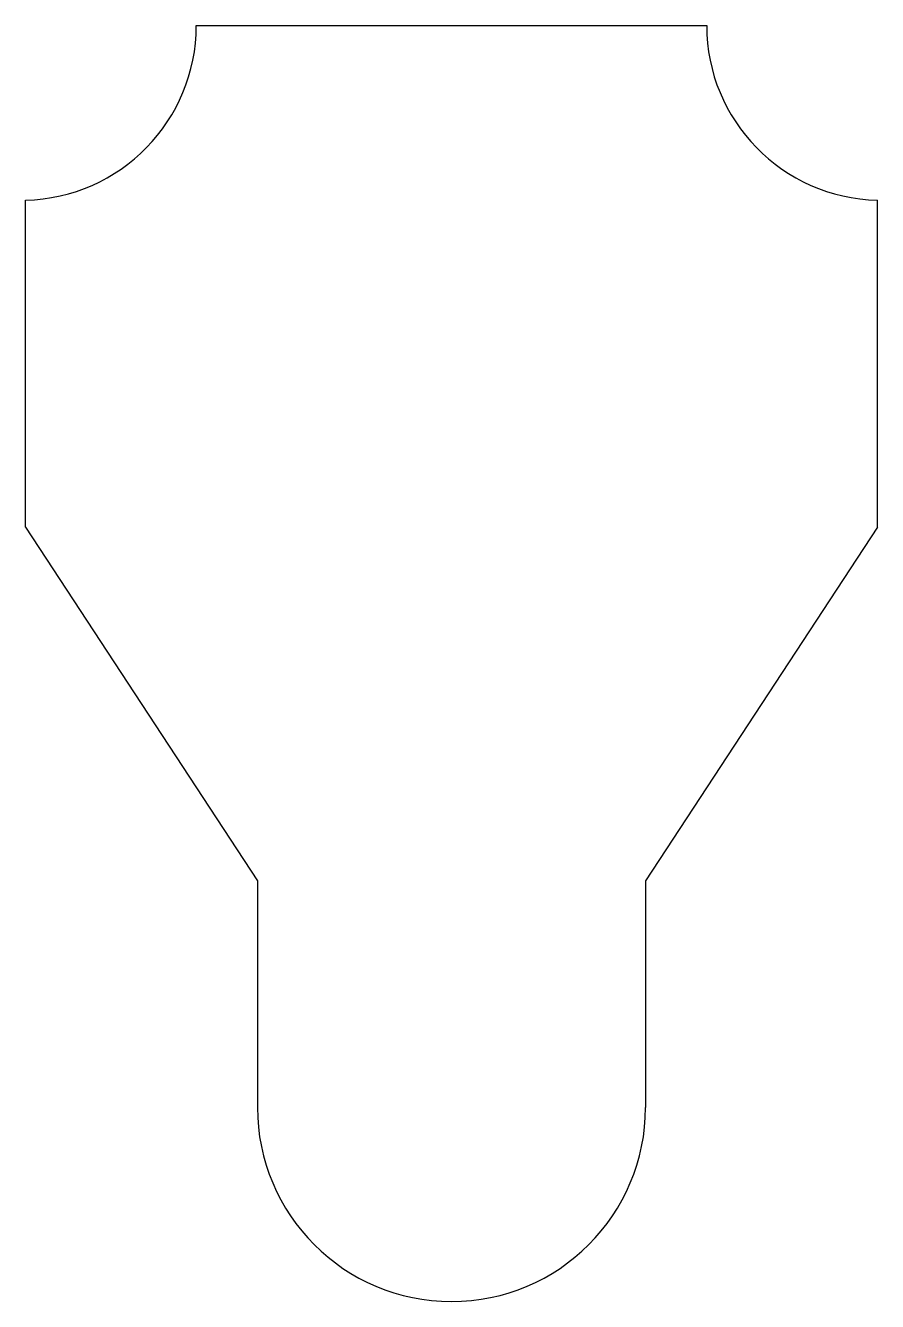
# Model space of a CAD drawing. Extents: x 7 to 227, y 4 to 332.
import ezdxf

# ---------------------------------------------------------------- set-up
doc = ezdxf.new("R2010")
doc.units = 0
doc.layers.get('0').update_dxf_attribs({"linetype": 'CONTINUOUS'})

msp = doc.modelspace()

# ---------------------------------------------------------------- linework, layer by layer
for p, q in [((51.14, 332.39), (182.63, 332.39)), ((7.14, 203.21), (7.14, 287.39)), ((226.63, 203.21), (226.63, 287.39)), ((7.14, 203.21), (66.89, 112.03)), ((226.63, 203.21), (166.89, 112.03)), ((66.89, 112.03), (66.89, 53.71)), ((166.89, 112.03), (166.89, 53.71))]:
    msp.add_line(p, q)
for centre, radius, start, end in [((6.12, 332.4), 45.02, 271.2979, 359.9896), ((227.65, 332.4), 45.02, 180.0104, 268.7021), ((116.89, 53.71), 50, 180, 0)]:
    msp.add_arc(centre, radius, start, end)

doc.saveas('drawing.dxf')
